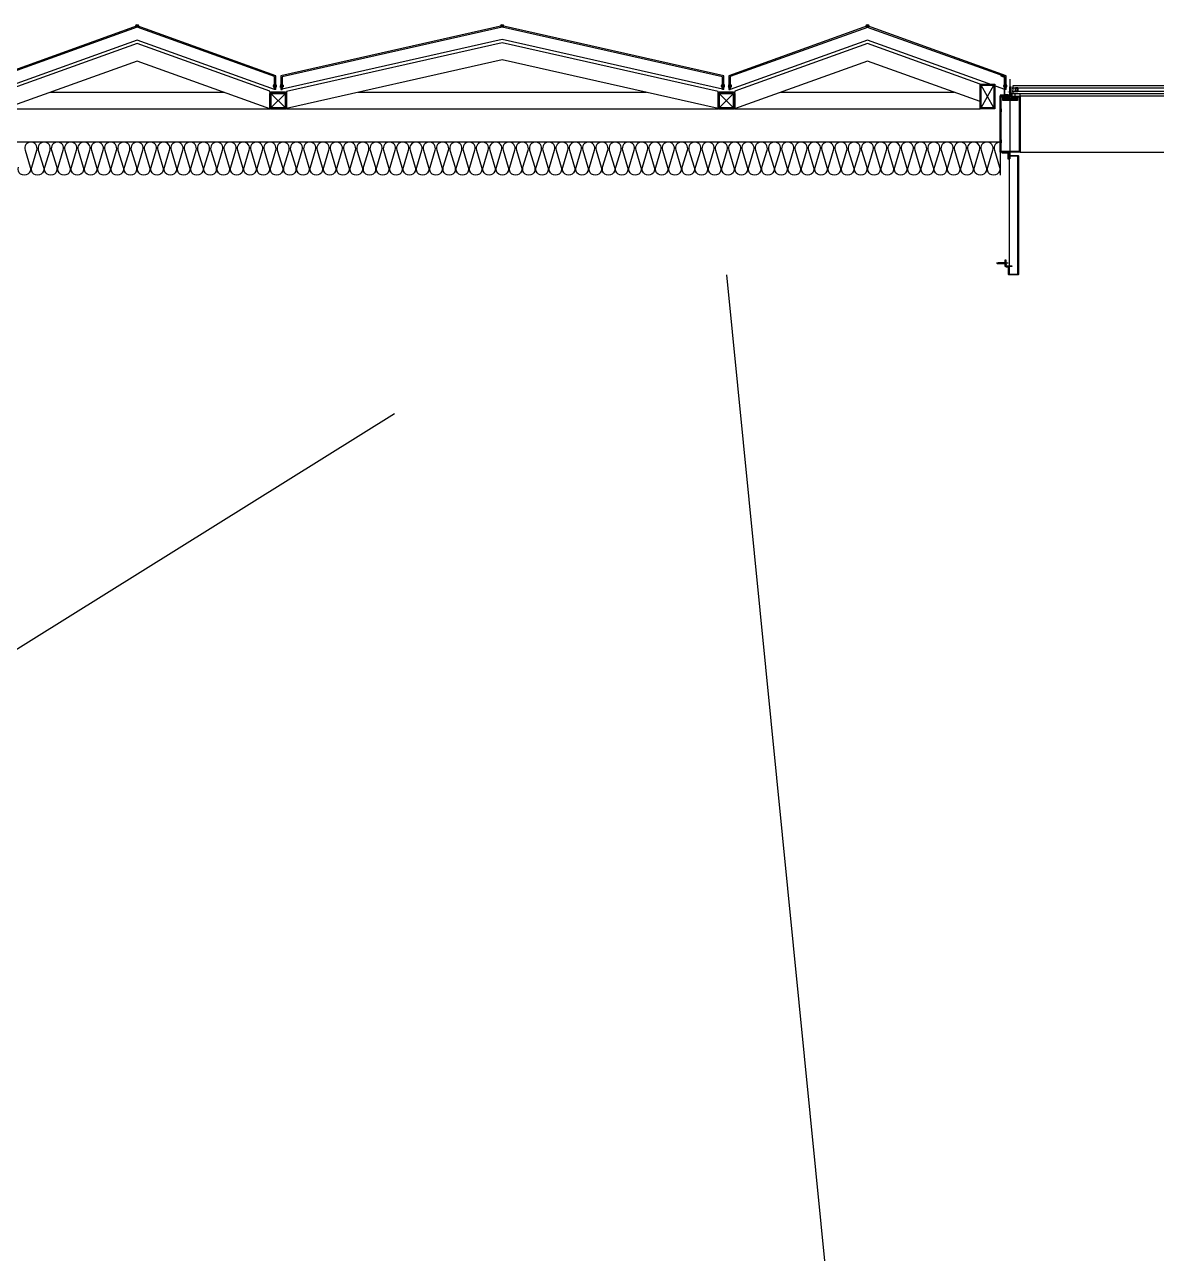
# Model space of a CAD drawing. Header units: millimetres. Extents: x 49154 to 181784, y 28275 to 149577.
# Drawn here: x 165640 to 169049, y 145757 to 149459 of the extents above; entities that cross this region are included whole.
import ezdxf

# ---------------------------------------------------------------- set-up
doc = ezdxf.new("R2010")
doc.units = ezdxf.units.MM
doc.header["$LTSCALE"] = 300
for name, pattern in [('CEN', [62, 60, -1, 0, -1]), ('CENTER', [2, 1.25, -0.25, 0.25, -0.25]), ('HID', [2.8, 1.8, -1])]:
    doc.linetypes.add(name, pattern=pattern)
for name, color, linetype in [('0-Sheet', 7, 'Continuous'), ('6FIN', 6, 'Continuous'), ('8', 8, 'Continuous'), ('A-ELE', 7, 'Continuous'), ('A-OPEN', 1, 'Continuous'), ('A-WIN', 4, 'Continuous'), ('A-하지철물', 55, 'Continuous'), ('alucobond', 4, 'Continuous'), ('B-AR', 4, 'Continuous'), ('CEN', 1, 'CEN'), ('GLASS', 4, 'Continuous'), ('INSUL', 8, 'Continuous'), ('ISL', 251, 'Continuous'), ('mold', 4, 'Continuous'), ('SEALANT', 90, 'Continuous'), ('SHEET', 6, 'Continuous')]:
    doc.layers.add(name, color=color, linetype=linetype)

# ---------------------------------------------------------------- blocks, each defined once
blk = doc.blocks.new('EX-850-1')
at = {"layer": '6FIN', "elevation": 0}
for points in [[(3.2, 204.1), (46.8, 204.1, 0.414214), (50, 207.3), (50, 250.9, 0.414214), (46.8, 254.1), (3.2, 254.1, 0.414214), (0, 250.9), (0, 207.3, 0.414214)], [(896.8, 204.1), (853.2, 204.1, -0.414214), (850, 207.3), (850, 250.9, -0.414214), (853.2, 254.1), (896.8, 254.1, -0.414214), (900, 250.9), (900, 207.3, -0.414214)]]:
    blk.add_lwpolyline(points, format="xyb", close=True, dxfattribs=at)
at = {"layer": 'A-하지철물'}
for p, q in [((850, 254.1), (50, 254.1)), ((710.9, 204.1), (189.1, 204.1))]:
    blk.add_line(p, q, dxfattribs=at)
at = {"layer": 'A-하지철물', "elevation": 0}
for points in [[(49.9, 254.1), (450, 110.3), (850.1, 254.1)], [(50, 204.1), (50, 200.9), (450, 57.2), (850, 200.9), (850, 204.1)]]:
    blk.add_lwpolyline(points, dxfattribs=at)
at = {"layer": 'A-하지철물'}
blk.add_circle((450, 4.1), 4.07, dxfattribs=at)
at = {"layer": 'alucobond', "color": 251, "linetype": 'HID', "ltscale": 10}
for p, q in [((31.5, 182.4), (31.5, 187.8)), ((31.5, 186.6), (39.5, 186.6)), ((32, 189.3), (32.5, 189.3)), ((32.5, 180.9), (32.5, 189.3)), ((38, 182.7), (38, 187.4)), ((39.5, 182.7), (39.5, 187.4)), ((860.5, 182.7), (860.5, 187.4)), ((868.5, 186.6), (860.5, 186.6)), ((862, 182.7), (862, 187.4)), ((867.5, 180.9), (867.5, 189.3)), ((868, 189.3), (867.5, 189.3)), ((868.5, 182.4), (868.5, 187.8)), ((30.2, 185.1), (41.5, 185.1)), ((31.5, 183.6), (39.5, 183.6)), ((32, 180.9), (32.5, 180.9)), ((869.8, 185.1), (858.5, 185.1)), ((868.5, 183.6), (860.5, 183.6)), ((868, 180.9), (867.5, 180.9))]:
    blk.add_line(p, q, dxfattribs=at)
at = {"layer": 'alucobond'}
for p, q in [((32.5, 195.1), (36.5, 195.1)), ((867.5, 195.1), (863.5, 195.1))]:
    blk.add_line(p, q, dxfattribs=at)
at = {"layer": 'alucobond', "color": 251, "linetype": 'HID', "ltscale": 10}
for points in [[(32, 189.3), (31.5, 187.8)], [(868, 189.3), (868.5, 187.8)], [(32, 180.9), (31.5, 182.4)], [(868, 180.9), (868.5, 182.4)]]:
    blk.add_lwpolyline(points, dxfattribs=at)
at = {"layer": 'alucobond', "elevation": 0}
for points in [[(32.5, 195.1), (32.5, 154.1), (450, 4.1), (867.5, 154.1), (867.5, 195.1)], [(36.5, 195.1), (36.5, 156.9), (450, 8.3), (863.5, 156.9), (863.5, 195.1)]]:
    blk.add_lwpolyline(points, dxfattribs=at)
at = {"layer": 'alucobond', "color": 251, "linetype": 'HID', "ltscale": 10, "elevation": 0}
blk.add_lwpolyline([(36.5, 195.1), (450, 46.6), (863.5, 195.1)], dxfattribs=at)
at = {"layer": 'alucobond', "color": 251, "linetype": 'HID', "ltscale": 10}
for points in [[(39.5, 186.6, -0.666667), (39.5, 183.6, -1.5)], [(860.5, 186.6, 0.666667), (860.5, 183.6, 1.5)]]:
    blk.add_lwpolyline(points, format="xyb", dxfattribs=at)
for centre, start, end in [((38.7, 187.4), 0, 180), ((861.3, 187.4), 0, 180), ((38.7, 182.7), 180, 0), ((861.3, 182.7), 180, 0)]:
    blk.add_arc(centre, 0.75, start, end, dxfattribs=at)
at = {"layer": 'mold', "color": 4}
for points in [[(25, 204.1), (25, 202.6)], [(875, 204.1), (875, 202.6)]]:
    blk.add_lwpolyline(points, dxfattribs=at)
at = {"layer": 'SHEET', "color": 8}
for p, q in [((46.8, 250.9), (3.2, 207.3)), ((3.2, 250.9), (46.8, 207.3)), ((853.2, 250.9), (896.8, 207.3)), ((896.8, 250.9), (853.2, 207.3))]:
    blk.add_line(p, q, dxfattribs=at)
at = {"layer": 'SHEET', "color": 8, "elevation": 0}
for points in [[(3.2, 207.3), (46.8, 207.3), (46.8, 250.9), (3.2, 250.9)], [(896.8, 207.3), (853.2, 207.3), (853.2, 250.9), (896.8, 250.9)]]:
    blk.add_lwpolyline(points, close=True, dxfattribs=at)
blk = doc.blocks.new('EX-1350')
at = {"layer": '6FIN', "elevation": 0}
for points in [[(3.2, 204.1), (46.8, 204.1, 0.414214), (50, 207.3), (50, 250.9, 0.414214), (46.8, 254.1), (3.2, 254.1, 0.414214), (0, 250.9), (0, 207.3, 0.414214)], [(1396.8, 204.1), (1353.2, 204.1, -0.414214), (1350, 207.3), (1350, 250.9, -0.414214), (1353.2, 254.1), (1396.8, 254.1, -0.414214), (1400, 250.9), (1400, 207.3, -0.414214)]]:
    blk.add_lwpolyline(points, format="xyb", close=True, dxfattribs=at)
at = {"layer": 'A-하지철물'}
for p, q in [((1350, 254.1), (50, 254.1)), ((1133.9, 204.1), (266.1, 204.1))]:
    blk.add_line(p, q, dxfattribs=at)
at = {"layer": 'A-하지철물', "elevation": 0}
for points in [[(49.7, 252.7), (700, 106.6), (1350.3, 252.7)], [(50, 254.1), (50, 201.4), (700, 55.3), (1350, 201.4), (1350, 254.1)]]:
    blk.add_lwpolyline(points, dxfattribs=at)
at = {"layer": 'A-하지철물'}
blk.add_circle((700, 4.1), 4.07, dxfattribs=at)
at = {"layer": 'alucobond', "color": 251, "linetype": 'HID', "ltscale": 10}
for p, q in [((31.5, 182.4), (31.5, 187.8)), ((31.5, 186.6), (39.5, 186.6)), ((32, 189.3), (32.5, 189.3)), ((32.5, 180.9), (32.5, 189.3)), ((38, 182.7), (38, 187.4)), ((39.5, 182.7), (39.5, 187.4)), ((1360.5, 182.7), (1360.5, 187.4)), ((1368.5, 186.6), (1360.5, 186.6)), ((1362, 182.7), (1362, 187.4)), ((1367.5, 180.9), (1367.5, 189.3)), ((1368, 189.3), (1367.5, 189.3)), ((1368.5, 182.4), (1368.5, 187.8)), ((30.2, 185.1), (41.5, 185.1)), ((31.5, 183.6), (39.5, 183.6)), ((32, 180.9), (32.5, 180.9)), ((1369.8, 185.1), (1358.5, 185.1)), ((1368.5, 183.6), (1360.5, 183.6)), ((1368, 180.9), (1367.5, 180.9))]:
    blk.add_line(p, q, dxfattribs=at)
at = {"layer": 'alucobond'}
for p, q in [((32.5, 195.1), (36.5, 195.1)), ((1367.5, 195.1), (1363.5, 195.1))]:
    blk.add_line(p, q, dxfattribs=at)
at = {"layer": 'alucobond', "color": 251, "linetype": 'HID', "ltscale": 10, "elevation": 0}
for points in [[(32, 189.3), (31.5, 187.8)], [(36.5, 194.2), (700, 45.1), (1363.5, 194.2)], [(1368, 189.3), (1368.5, 187.8)], [(32, 180.9), (31.5, 182.4)], [(1368, 180.9), (1368.5, 182.4)]]:
    blk.add_lwpolyline(points, dxfattribs=at)
at = {"layer": 'alucobond', "elevation": 0}
for points in [[(32.5, 195.1), (32.5, 154.1), (700, 4.1), (1367.5, 154.1), (1367.5, 195.1)], [(36.5, 195.1), (36.5, 157.3), (700, 8.2), (1363.5, 157.3), (1363.5, 195.1)]]:
    blk.add_lwpolyline(points, dxfattribs=at)
at = {"layer": 'alucobond', "color": 251, "linetype": 'HID', "ltscale": 10, "elevation": 0}
for points in [[(39.5, 186.6, -0.666667), (39.5, 183.6, -1.5)], [(1360.5, 186.6, 0.666667), (1360.5, 183.6, 1.5)]]:
    blk.add_lwpolyline(points, format="xyb", dxfattribs=at)
at = {"layer": 'alucobond', "color": 251, "linetype": 'HID', "ltscale": 10}
for centre, start, end in [((38.7, 187.4), 0, 180), ((1361.3, 187.4), 0, 180), ((38.7, 182.7), 180, 0), ((1361.3, 182.7), 180, 0)]:
    blk.add_arc(centre, 0.75, start, end, dxfattribs=at)
at = {"layer": 'mold', "color": 4, "elevation": 0}
for points in [[(25, 204.1), (25, 202.6)], [(1375, 204.1), (1375, 202.6)]]:
    blk.add_lwpolyline(points, dxfattribs=at)
at = {"layer": 'SHEET', "color": 8}
for p, q in [((46.8, 250.9), (3.2, 207.3)), ((3.2, 250.9), (46.8, 207.3)), ((1353.2, 250.9), (1396.8, 207.3)), ((1396.8, 250.9), (1353.2, 207.3))]:
    blk.add_line(p, q, dxfattribs=at)
at = {"layer": 'SHEET', "color": 8, "elevation": 0}
for points in [[(3.2, 207.3), (46.8, 207.3), (46.8, 250.9), (3.2, 250.9)], [(1396.8, 207.3), (1353.2, 207.3), (1353.2, 250.9), (1396.8, 250.9)]]:
    blk.add_lwpolyline(points, close=True, dxfattribs=at)
blk = doc.blocks.new('*U144')
at = {"layer": 'B-AR', "color": 8}
for p, q in [((-30, -71, 0), (-5, -68)), ((1320, -71, 0), (1295, -68))]:
    blk.add_line(p, q, dxfattribs=at)
at = {"layer": 'B-AR'}
for points in [[(-19, -65.3, -0.414214), (-20, -64.3), (-20, -58, -0.414214), (-19.5, -57.5), (19.5, -57.5, -0.414214), (20, -58), (20, -64.3, -0.414214), (19, -65.3), (4.7, -65.3, 0.414214), (4.5, -65.5), (4.5, -67.5, 0.414214), (5, -68), (30, -68), (30, 100), (-30, 100), (-30, -68), (-5, -68, 0.414214), (-4.5, -67.5), (-4.5, -65.5, 0.414214), (-4.7, -65.3)], [(28, -30.6), (28, -65.2, -0.414214), (27.5, -65.7), (22.7, -65.7, -0.414214), (22.2, -65.2), (22.2, -55.8, 0.414214), (21.7, -55.3), (-21.7, -55.3, 0.414214), (-22.2, -55.8), (-22.2, -65.2, -0.414214), (-22.7, -65.7), (-27.5, -65.7, -0.414214), (-28, -65.2), (-28, -30.6), (-27.5, -30.1), (-27.5, -20.9), (-28, -20.4), (-28, 62.4), (-27.5, 62.9), (-27.5, 72.1), (-28, 72.6), (-28, 97, -0.414214), (-27.5, 97.5), (27.5, 97.5, -0.414214), (28, 97), (28, 72.6), (27.5, 72.1), (27.5, 62.9), (28, 62.4), (28, -20.4), (27.5, -20.9), (27.5, -30.1)], [(1309, -65.3, 0.414214), (1310, -64.3), (1310, -58, 0.414214), (1309.5, -57.5), (1270.5, -57.5, 0.414214), (1270, -58), (1270, -64.3, 0.414214), (1271, -65.3), (1285.3, -65.3, -0.414214), (1285.5, -65.5), (1285.5, -67.5, -0.414214), (1285, -68), (1260, -68), (1260, 100), (1320, 100), (1320, -68), (1295, -68, -0.414214), (1294.5, -67.5), (1294.5, -65.5, -0.414214), (1294.7, -65.3)], [(1262, -30.6), (1262, -65.2, 0.414214), (1262.5, -65.7), (1267.3, -65.7, 0.414214), (1267.8, -65.2), (1267.8, -55.8, -0.414214), (1268.3, -55.3), (1311.7, -55.3, -0.414214), (1312.2, -55.8), (1312.2, -65.2, 0.414214), (1312.7, -65.7), (1317.5, -65.7, 0.414214), (1318, -65.2), (1318, -30.6), (1317.5, -30.1), (1317.5, -20.9), (1318, -20.4), (1318, 62.4), (1317.5, 62.9), (1317.5, 72.1), (1318, 72.6), (1318, 97, 0.414214), (1317.5, 97.5), (1262.5, 97.5, 0.414214), (1262, 97), (1262, 72.6), (1262.5, 72.1), (1262.5, 62.9), (1262, 62.4), (1262, -20.4), (1262.5, -20.9), (1262.5, -30.1)], [(2.7, -63.6, -0.414214), (3.7, -62.6), (4.6, -62.6, 0.298217), (5.1, -62.9, 0.298217), (5.5, -62.6), (16.3, -62.6, 0.298217), (16.8, -62.9, 0.414214), (17.3, -62.4), (17.3, -60.4, 0.414214), (16.8, -59.9, 0.236068), (16.4, -60.1), (0.4, -60.1, 0.236068), (0, -59.9, 0.236068), (-0.4, -60.1), (-16.4, -60.1, 0.236068), (-16.8, -59.9, 0.414214), (-17.3, -60.4), (-17.3, -62.4, 0.414214), (-16.8, -62.9, 0.298217), (-16.3, -62.6), (-5.5, -62.6, 0.298217), (-5.1, -62.9, 0.298217), (-4.6, -62.6), (-3.7, -62.6, -0.414214), (-2.7, -63.6), (-2.7, -67.9, 0.198912), (-2.7, -68.1), (-1.8, -69, -0.198911), (-1.5, -69.7), (-1.5, -95.8, 0.414214), (0, -97.3, 0.414214), (1.5, -95.8), (1.5, -69.7, -0.198912), (1.8, -69), (2.5, -68.3, 0.198912), (2.7, -67.6)], [(1287.3, -63.6, 0.414214), (1286.3, -62.6), (1285.4, -62.6, -0.298217), (1284.9, -62.9, -0.298217), (1284.5, -62.6), (1273.7, -62.6, -0.298217), (1273.2, -62.9, -0.414214), (1272.7, -62.4), (1272.7, -60.4, -0.414214), (1273.2, -59.9, -0.236068), (1273.6, -60.1), (1289.6, -60.1, -0.236068), (1290, -59.9, -0.236068), (1290.4, -60.1), (1306.4, -60.1, -0.236068), (1306.8, -59.9, -0.414214), (1307.3, -60.4), (1307.3, -62.4, -0.414214), (1306.8, -62.9, -0.298217), (1306.3, -62.6), (1295.5, -62.6, -0.298217), (1295.1, -62.9, -0.298217), (1294.6, -62.6), (1293.7, -62.6, 0.414214), (1292.7, -63.6), (1292.7, -67.9, -0.198912), (1292.7, -68.1), (1291.8, -69, 0.198911), (1291.5, -69.7), (1291.5, -95.8, -0.414214), (1290, -97.3, -0.414214), (1288.5, -95.8), (1288.5, -69.7, 0.198912), (1288.2, -69), (1287.5, -68.3, -0.198912), (1287.3, -67.6)]]:
    blk.add_lwpolyline(points, format="xyb", close=True, dxfattribs=at)
at = {"layer": 'B-AR', "color": 8, "elevation": 0}
for points in [[(-5, -71), (-30, -71), (-30, -68), (-5, -68)], [(1295, -71), (1320, -71), (1320, -68), (1295, -68)]]:
    blk.add_lwpolyline(points, close=True, dxfattribs=at)
at = {"layer": 'B-AR'}
for points in [[(17.8, -59.7), (0, -59.7), (17.8, -59.7), (17.8, -63.1), (3.5, -63.1), (3, -63.6), (3, -66.1), (3.8, -66.1), (4.3, -65.6), (4.3, -65.1), (6.4, -65.1), (6.7, -64.8), (17, -64.8), (17, -65.1), (19, -65.1), (19.5, -64.6), (19.5, -58.2), (19, -57.7), (17, -57.7), (17, -58), (6.5, -58), (6.5, -57.7), (2, -57.7), (2, -58), (-2, -58), (-2, -57.7), (-6.5, -57.7), (-6.5, -58), (-17, -58), (-17, -57.7), (-19, -57.7), (-19.5, -58.2), (-19.5, -64.6), (-19, -65.1), (-17, -65.1), (-17, -64.8), (-6.7, -64.8), (-6.4, -65.1), (-4.3, -65.1), (-4.3, -65.6), (-3.8, -66.1), (-2.9, -66.1), (-2.9, -63.6), (-3.4, -63.1), (-17.8, -63.1), (-17.8, -59.7), (0, -59.7)], [(1272.1, -59.7), (1290, -59.7), (1272.1, -59.7), (1272.1, -63.1), (1286.5, -63.1), (1287, -63.6), (1287, -66.1), (1286.2, -66.1), (1285.7, -65.6), (1285.7, -65.1), (1283.6, -65.1), (1283.3, -64.8), (1273, -64.8), (1273, -65.1), (1271, -65.1), (1270.5, -64.6), (1270.5, -58.2), (1271, -57.7), (1273, -57.7), (1273, -58), (1283.5, -58), (1283.5, -57.7), (1288, -57.7), (1288, -58), (1292, -58), (1292, -57.7), (1296.5, -57.7), (1296.5, -58), (1307, -58), (1307, -57.7), (1309, -57.7), (1309.5, -58.2), (1309.5, -64.6), (1309, -65.1), (1307, -65.1), (1307, -64.8), (1296.7, -64.8), (1296.4, -65.1), (1294.3, -65.1), (1294.3, -65.6), (1293.8, -66.1), (1292.9, -66.1), (1292.9, -63.6), (1293.4, -63.1), (1307.8, -63.1), (1307.8, -59.7), (1290, -59.7)]]:
    blk.add_lwpolyline(points, dxfattribs=at)
at = {"layer": 'CEN', "ltscale": 0.005}
for p, q in [((0, 120), (0, -120)), ((1290, 120), (1290, -120))]:
    blk.add_line(p, q, dxfattribs=at)
at = {"layer": 'GLASS', "color": 8}
for p, q in [((1260, 100), (30, 100)), ((30, -68), (1260, -68)), ((15.5, -82.8, 0), (22.5, -82.8, 0)), ((15.5, -93.3, 0), (22.5, -93.3, 0)), ((1274.5, -82.8, 0), (1267.5, -82.8, 0)), ((1274.5, -93.3, 0), (1267.5, -93.3, 0))]:
    blk.add_line(p, q, dxfattribs=at)
at = {"layer": 'GLASS', "color": 8, "elevation": 0}
for points in [[(214.8, -82), (1281.5, -82, 0.414214), (1282.5, -81), (1282.5, -77, 0.414214), (1281.5, -76), (214.8, -76), (8.5, -76, 0.414214), (7.5, -77), (7.5, -81, 0.414214), (8.5, -82)], [(214.8, -100), (1281.5, -100, 0.414214), (1282.5, -99), (1282.5, -95, 0.414214), (1281.5, -94), (214.8, -94), (8.5, -94, 0.414214), (7.5, -95), (7.5, -99, 0.414214), (8.5, -100)], [(8.5, -82, -0.198912), (7.8, -81.7, -0.112366), (7.8, -94.3, -0.198912), (8.5, -94), (15.5, -94), (15.5, -93), (16.2, -93, -0.414214), (15.5, -92.3), (15.5, -83.8, -0.414035), (16.2, -83.1), (15.5, -83.1), (15.5, -82)], [(1281.5, -82, 0.198912), (1282.2, -81.7, 0.112366), (1282.2, -94.3, 0.198912), (1281.5, -94), (1274.5, -94), (1274.5, -93), (1273.8, -93, 0.414214), (1274.5, -92.3), (1274.5, -83.8, 0.414035), (1273.8, -83.1), (1274.5, -83.1), (1274.5, -82)]]:
    blk.add_lwpolyline(points, format="xyb", close=True, dxfattribs=at)
for points in [[(15.5, -83.1), (22.5, -83.1), (22.5, -82), (15.5, -82)], [(15.5, -93), (22.5, -93), (22.5, -94), (15.5, -94)], [(1274.5, -83.1), (1267.5, -83.1), (1267.5, -82), (1274.5, -82)], [(1274.5, -93), (1267.5, -93), (1267.5, -94), (1274.5, -94)]]:
    blk.add_lwpolyline(points, close=True, dxfattribs=at)
for points in [[(16.2, -83.1, 0.414214), (15.5, -83.8), (15.5, -92.3, 0.414214), (16.2, -93), (22, -93, 0.414214), (22.5, -92.5), (22.5, -88.5), (22, -88), (22.5, -87.5), (22.5, -83.6, 0.414214), (22, -83.1), (16.2, -83.1)], [(16.2, -83.6), (21.8, -83.6, -0.414214), (22, -83.8), (22, -92.3, -0.414214), (21.8, -92.5), (16.2, -92.5, -0.414214), (16, -92.3), (16, -83.8, -0.414214), (16.2, -83.6)], [(1273.8, -83.1, -0.414214), (1274.5, -83.8), (1274.5, -92.3, -0.414214), (1273.8, -93), (1268, -93, -0.414214), (1267.5, -92.5), (1267.5, -88.5), (1268, -88), (1267.5, -87.5), (1267.5, -83.6, -0.414214), (1268, -83.1), (1273.8, -83.1)], [(1273.8, -83.6), (1268.2, -83.6, 0.414214), (1268, -83.8), (1268, -92.3, 0.414214), (1268.2, -92.5), (1273.8, -92.5, 0.414214), (1274, -92.3), (1274, -83.8, 0.414214), (1273.8, -83.6)]]:
    blk.add_lwpolyline(points, format="xyb", dxfattribs=at)
at = {"layer": 'SEALANT', "color": 4}
for points in [[(14.5, -68), (14.5, -76), (4.5, -76), (4.5, -68)], [(1275.5, -68), (1275.5, -76), (1285.5, -76), (1285.5, -68)]]:
    blk.add_lwpolyline(points, close=True, dxfattribs=at)
for points in [[(30, -68, 0.032752), (31, -76)], [(1260, -68, -0.032752), (1259, -76)]]:
    blk.add_lwpolyline(points, format="xyb", dxfattribs=at)
at = {"layer": 'SEALANT', "color": 8}
for centre, start, end in [((-5.1, -79.4), 76.7784, 89.2245), ((5.1, -79.4), 90.7755, 103.2216), ((1284.9, -79.4), 76.7784, 89.2245), ((1295.1, -79.4), 90.7755, 103.2216)]:
    blk.add_arc(centre, 11.4, start, end, dxfattribs=at)
blk = doc.blocks.new('A$Ca5773e7c')
at = {"layer": '6FIN', "elevation": 0}
blk.add_lwpolyline([(0, 75), (45, 75), (45, 0), (0, 0)], close=True, dxfattribs=at)
at = {"layer": 'SHEET', "color": 8}
for p, q in [((41.8, 3.2), (3.2, 71.8)), ((3.2, 3.2), (41.8, 71.8))]:
    blk.add_line(p, q, dxfattribs=at)
at = {"layer": 'SHEET', "color": 8, "elevation": 0}
blk.add_lwpolyline([(3.2, 71.8), (41.8, 71.8), (41.8, 3.2), (3.2, 3.2)], close=True, dxfattribs=at)
blk = doc.blocks.new('EX-850-2')
at = {"layer": '6FIN', "elevation": 0}
blk.add_lwpolyline([(3.2, 50), (46.8, 50, -0.414214), (50, 46.8), (50, 3.2, -0.414214), (46.8, 0), (3.2, 0, -0.414214), (0, 3.2), (0, 46.8, -0.414214)], format="xyb", close=True, dxfattribs=at)
at = {"layer": 'A-하지철물'}
for p, q in [((189.1, 50), (710.9, 50)), ((50, 0), (789.1, 0))]:
    blk.add_line(p, q, dxfattribs=at)
at = {"layer": 'A-하지철물', "elevation": 0}
for points in [[(789.2, 75), (450, 196.9), (50, 53.2), (50, 50)], [(789.1, 21.9), (450, 143.7), (49.9, 0)]]:
    blk.add_lwpolyline(points, dxfattribs=at)
at = {"layer": 'A-하지철물'}
blk.add_circle((450, 250), 4.07, dxfattribs=at)
at = {"layer": 'alucobond', "color": 251, "linetype": 'HID', "ltscale": 10}
for p, q in [((30.2, 69), (41.5, 69)), ((31.5, 71.7), (31.5, 66.3)), ((31.5, 70.5), (39.5, 70.5)), ((31.5, 67.5), (39.5, 67.5)), ((32, 73.2), (32.5, 73.2)), ((32, 64.8), (32.5, 64.8)), ((32.5, 73.2), (32.5, 64.8)), ((38, 71.4), (38, 66.6)), ((39.5, 71.4), (39.5, 66.6)), ((869.8, 69), (858.5, 69)), ((860.5, 71.4), (860.5, 66.6)), ((868.5, 70.5), (860.5, 70.5)), ((868.5, 67.5), (860.5, 67.5)), ((862, 71.4), (862, 66.6)), ((867.5, 73.2), (867.5, 64.8)), ((868, 73.2), (867.5, 73.2)), ((868, 64.8), (867.5, 64.8)), ((868.5, 71.7), (868.5, 66.3))]:
    blk.add_line(p, q, dxfattribs=at)
at = {"layer": 'alucobond'}
for p, q in [((32.5, 58.9), (36.5, 58.9)), ((867.5, 58.9), (863.5, 58.9))]:
    blk.add_line(p, q, dxfattribs=at)
at = {"layer": 'alucobond', "elevation": 0}
for points in [[(867.5, 58.9), (867.5, 100), (450, 250), (32.5, 100), (32.5, 58.9)], [(863.5, 58.9), (863.5, 97.2), (450, 245.7), (36.5, 97.2), (36.5, 58.9)]]:
    blk.add_lwpolyline(points, dxfattribs=at)
at = {"layer": 'alucobond', "color": 251, "linetype": 'HID', "ltscale": 10, "elevation": 0}
for points in [[(863.5, 58.9), (450, 207.5), (36.5, 58.9)], [(32, 73.2), (31.5, 71.7)], [(32, 64.8), (31.5, 66.3)], [(868, 73.2), (868.5, 71.7)], [(868, 64.8), (868.5, 66.3)]]:
    blk.add_lwpolyline(points, dxfattribs=at)
for points in [[(39.5, 67.5, 0.666667), (39.5, 70.5, 1.5)], [(860.5, 67.5, -0.666667), (860.5, 70.5, -1.5)]]:
    blk.add_lwpolyline(points, format="xyb", dxfattribs=at)
at = {"layer": 'alucobond', "color": 251, "linetype": 'HID', "ltscale": 10}
for centre, start, end in [((38.7, 71.4), 0, 180), ((38.7, 66.6), 180, 0), ((861.3, 71.4), 0, 180), ((861.3, 66.6), 180, 0)]:
    blk.add_arc(centre, 0.75, start, end, dxfattribs=at)
at = {"layer": 'mold', "color": 4, "elevation": 0}
blk.add_lwpolyline([(875, 41), (875, 42.5), (863.5, 42.5), (863.5, 97.2), (852.1, 101.3), (851.6, 99.9), (862, 96.1), (862, 41)], close=True, dxfattribs=at)
for points in [[(25, 50), (25, 51.5)], [(875, 50), (875, 51.5)]]:
    blk.add_lwpolyline(points, dxfattribs=at)
at = {"layer": 'SHEET', "color": 8}
for p, q in [((46.8, 3.2), (3.2, 46.8)), ((3.2, 3.2), (46.8, 46.8))]:
    blk.add_line(p, q, dxfattribs=at)
at = {"layer": 'SHEET', "color": 8, "elevation": 0}
blk.add_lwpolyline([(3.2, 46.8), (46.8, 46.8), (46.8, 3.2), (3.2, 3.2)], close=True, dxfattribs=at)
at = {"layer": 'A-ELE'}
blk.add_blockref('A$Ca5773e7c', (789.1, 0), dxfattribs=at)
blk = doc.blocks.new('CONC-PIN')
at = {"layer": '8', "color": 1, "linetype": 'CENTER'}
blk.add_line((-6.8, 0), (28.8, 0), dxfattribs=at)
at = {"layer": '8', "color": 8}
for p, q in [((-0.8, -2.9), (-0.8, 2.9)), ((-0.3, 3.4), (0, 3.4)), ((0, -3.4), (0, 3.4)), ((0, 1.5), (23.7, 1.5)), ((26.1, 0), (23.7, 1.5)), ((26.1, 0), (23.7, -1.5)), ((-0.3, -3.4), (0, -3.4)), ((0, -1.5), (23.7, -1.5))]:
    blk.add_line(p, q, dxfattribs=at)
for centre, start, end in [((-0.3, 2.9), 90, 180), ((-0.3, -2.9), 180, 270)]:
    blk.add_arc(centre, 0.5, start, end, dxfattribs=at)
blk = doc.blocks.new('A$Ca3e3bad8')
at = {"layer": '0-Sheet'}
blk.add_lwpolyline([(-368, -2), (-12, -2), (-12, -28, 0.414214), (-10, -30), (-3, -30), (-3, -28), (-10, -28), (-10, -2, 0.414214), (-12, 0), (-368, 0, 0.414214), (-370, -2), (-370, -28, 0.414214), (-368, -30), (-347, -30), (-347, -37), (-345, -37), (-345, -30, 0.414214), (-347, -28), (-368, -28), (-368, -2)], format="xyb", dxfattribs=at)
blk.add_lwpolyline([(-345, -40), (-325, -40), (-325, -38), (-343, -38), (-343, -20), (-345, -20)], close=True, dxfattribs=at)
at = {"layer": '0-Sheet', "elevation": 0}
blk.add_lwpolyline([(0, -30), (0, -50), (-2, -50), (-2, -32), (-20, -32), (-20, -30)], close=True, dxfattribs=at)
at = {"layer": 'INSUL'}
blk.add_lwpolyline([(-12, -2), (-12, -28), (-368, -28), (-368, -2)], close=True, dxfattribs=at)
at = {"rotation": 270}
blk.add_blockref('CONC-PIN', (-335, -38), dxfattribs=at)

msp = doc.modelspace()

# ---------------------------------------------------------------- linework, layer by layer
at = {"layer": 'A-OPEN'}
for p, q in [((167753.6, 148705), (170753.6, 118605)), ((166753.6, 148286.9), (160453.6, 144355))]:
    msp.add_line(p, q, dxfattribs=at)
at = {"layer": 'ISL'}
msp.add_line((168578.6, 149105), (168578.6, 149005), dxfattribs=at)
at = {"layer": 'ISL', "elevation": 0}
msp.add_lwpolyline([(168578.6, 149105), (155583.6, 149105)], dxfattribs=at)
msp.add_lwpolyline([(168578.6, 149105, 0.509267), (168560.9, 149080.8), (168576.2, 149029.3, -1.372593), (168540.9, 149029.3), (168556.2, 149080.8, 0.509267), (168538.6, 149105, 0.509267), (168520.9, 149080.8), (168536.2, 149029.3, -1.372593), (168500.9, 149029.3), (168516.2, 149080.8, 0.509267), (168498.6, 149105, 0.509267), (168480.9, 149080.8), (168496.2, 149029.3, -1.372593), (168460.9, 149029.3), (168476.2, 149080.8, 0.509267), (168458.6, 149105, 0.509267), (168440.9, 149080.8), (168456.2, 149029.3, -1.372593), (168420.9, 149029.3), (168436.2, 149080.8, 0.509267), (168418.6, 149105, 0.509267), (168400.9, 149080.8), (168416.2, 149029.3, -1.372593), (168380.9, 149029.3), (168396.2, 149080.8, 0.509267), (168378.6, 149105, 0.509267), (168360.9, 149080.8), (168376.2, 149029.3, -1.372593), (168340.9, 149029.3), (168356.2, 149080.8, 0.509267), (168338.6, 149105, 0.509267), (168320.9, 149080.8), (168336.2, 149029.3, -1.372593), (168300.9, 149029.3), (168316.2, 149080.8, 0.509267), (168298.6, 149105, 0.509267), (168280.9, 149080.8), (168296.2, 149029.3, -1.372593), (168260.9, 149029.3), (168276.2, 149080.8, 0.509267), (168258.6, 149105, 0.509267), (168240.9, 149080.8), (168256.2, 149029.3, -1.372593), (168220.9, 149029.3), (168236.2, 149080.8, 0.509267), (168218.6, 149105, 0.509267), (168200.9, 149080.8), (168216.2, 149029.3, -1.372593), (168180.9, 149029.3), (168196.2, 149080.8, 0.509267), (168178.6, 149105, 0.509267), (168160.9, 149080.8), (168176.2, 149029.3, -1.372593), (168140.9, 149029.3), (168156.2, 149080.8, 0.509267), (168138.6, 149105, 0.509267), (168120.9, 149080.8), (168136.2, 149029.3, -1.372593), (168100.9, 149029.3), (168116.2, 149080.8, 0.509267), (168098.6, 149105, 0.509267), (168080.9, 149080.8), (168096.2, 149029.3, -1.372593), (168060.9, 149029.3), (168076.2, 149080.8, 0.509267), (168058.6, 149105, 0.509267), (168040.9, 149080.8), (168056.2, 149029.3, -1.372593), (168020.9, 149029.3), (168036.2, 149080.8, 0.509267), (168018.6, 149105, 0.509267), (168000.9, 149080.8), (168016.2, 149029.3, -1.372593), (167980.9, 149029.3), (167996.2, 149080.8, 0.509267), (167978.6, 149105, 0.509267), (167960.9, 149080.8), (167976.2, 149029.3, -1.372593), (167940.9, 149029.3), (167956.2, 149080.8, 0.509267), (167938.6, 149105, 0.509267), (167920.9, 149080.8), (167936.2, 149029.3, -1.372593), (167900.9, 149029.3), (167916.2, 149080.8, 0.509267), (167898.6, 149105, 0.509267), (167880.9, 149080.8), (167896.2, 149029.3, -1.372593), (167860.9, 149029.3), (167876.2, 149080.8, 0.509267), (167858.6, 149105, 0.509267), (167840.9, 149080.8), (167856.2, 149029.3, -1.372593), (167820.9, 149029.3), (167836.2, 149080.8, 0.509267), (167818.6, 149105, 0.509267), (167800.9, 149080.8), (167816.2, 149029.3, -1.372593), (167780.9, 149029.3), (167796.2, 149080.8, 0.509267), (167778.6, 149105, 0.509267), (167760.9, 149080.8), (167776.2, 149029.3, -1.372593), (167740.9, 149029.3), (167756.2, 149080.8, 0.509267), (167738.6, 149105, 0.509267), (167720.9, 149080.8), (167736.2, 149029.3, -1.372593), (167700.9, 149029.3), (167716.2, 149080.8, 0.509267), (167698.6, 149105, 0.509267), (167680.9, 149080.8), (167696.2, 149029.3, -1.372593), (167660.9, 149029.3), (167676.2, 149080.8, 0.509267), (167658.6, 149105, 0.509267), (167640.9, 149080.8), (167656.2, 149029.3, -1.372593), (167620.9, 149029.3), (167636.2, 149080.8, 0.509267), (167618.6, 149105, 0.509267), (167600.9, 149080.8), (167616.2, 149029.3, -1.372593), (167580.9, 149029.3), (167596.2, 149080.8, 0.509267), (167578.6, 149105, 0.509267), (167560.9, 149080.8), (167576.2, 149029.3, -1.372593), (167540.9, 149029.3), (167556.2, 149080.8, 0.509267), (167538.6, 149105, 0.509267), (167520.9, 149080.8), (167536.2, 149029.3, -1.372593), (167500.9, 149029.3), (167516.2, 149080.8, 0.509267), (167498.6, 149105, 0.509267), (167480.9, 149080.8), (167496.2, 149029.3, -1.372593), (167460.9, 149029.3), (167476.2, 149080.8, 0.509267), (167458.6, 149105, 0.509267), (167440.9, 149080.8), (167456.2, 149029.3, -1.372593), (167420.9, 149029.3), (167436.2, 149080.8, 0.509267), (167418.6, 149105, 0.509267), (167400.9, 149080.8), (167416.2, 149029.3, -1.372593), (167380.9, 149029.3), (167396.2, 149080.8, 0.509267), (167378.6, 149105, 0.509267), (167360.9, 149080.8), (167376.2, 149029.3, -1.372593), (167340.9, 149029.3), (167356.2, 149080.8, 0.509267), (167338.6, 149105, 0.509267), (167320.9, 149080.8), (167336.2, 149029.3, -1.372593), (167300.9, 149029.3), (167316.2, 149080.8, 0.509267), (167298.6, 149105, 0.509267), (167280.9, 149080.8), (167296.2, 149029.3, -1.372593), (167260.9, 149029.3), (167276.2, 149080.8, 0.509267), (167258.6, 149105, 0.509267), (167240.9, 149080.8), (167256.2, 149029.3, -1.372593), (167220.9, 149029.3), (167236.2, 149080.8, 0.509267), (167218.6, 149105, 0.509267), (167200.9, 149080.8), (167216.2, 149029.3, -1.372593), (167180.9, 149029.3), (167196.2, 149080.8, 0.509267), (167178.6, 149105, 0.509267), (167160.9, 149080.8), (167176.2, 149029.3, -1.372593), (167140.9, 149029.3), (167156.2, 149080.8, 0.509267), (167138.6, 149105, 0.509267), (167120.9, 149080.8), (167136.2, 149029.3, -1.372593), (167100.9, 149029.3), (167116.2, 149080.8, 0.509267), (167098.6, 149105, 0.509267), (167080.9, 149080.8), (167096.2, 149029.3, -1.372593), (167060.9, 149029.3), (167076.2, 149080.8, 0.509267), (167058.6, 149105, 0.509267), (167040.9, 149080.8), (167056.2, 149029.3, -1.372593), (167020.9, 149029.3), (167036.2, 149080.8, 0.509267), (167018.6, 149105, 0.509267), (167000.9, 149080.8), (167016.2, 149029.3, -1.372593), (166980.9, 149029.3), (166996.2, 149080.8, 0.509267), (166978.6, 149105, 0.509267), (166960.9, 149080.8), (166976.2, 149029.3, -1.372593), (166940.9, 149029.3), (166956.2, 149080.8, 0.509267), (166938.6, 149105, 0.509267), (166920.9, 149080.8), (166936.2, 149029.3, -1.372593), (166900.9, 149029.3), (166916.2, 149080.8, 0.509267), (166898.6, 149105, 0.509267), (166880.9, 149080.8), (166896.2, 149029.3, -1.372593), (166860.9, 149029.3), (166876.2, 149080.8, 0.509267), (166858.6, 149105, 0.509267), (166840.9, 149080.8), (166856.2, 149029.3, -1.372593), (166820.9, 149029.3), (166836.2, 149080.8, 0.509267), (166818.6, 149105, 0.509267), (166800.9, 149080.8), (166816.2, 149029.3, -1.372593), (166780.9, 149029.3), (166796.2, 149080.8, 0.509267), (166778.6, 149105, 0.509267), (166760.9, 149080.8), (166776.2, 149029.3, -1.372593), (166740.9, 149029.3), (166756.2, 149080.8, 0.509267), (166738.6, 149105, 0.509267), (166720.9, 149080.8), (166736.2, 149029.3, -1.372593), (166700.9, 149029.3), (166716.2, 149080.8, 0.509267), (166698.6, 149105, 0.509267), (166680.9, 149080.8), (166696.2, 149029.3, -1.372593), (166660.9, 149029.3), (166676.2, 149080.8, 0.509267), (166658.6, 149105, 0.509267), (166640.9, 149080.8), (166656.2, 149029.3, -1.372593), (166620.9, 149029.3), (166636.2, 149080.8, 0.509267), (166618.6, 149105, 0.509267), (166600.9, 149080.8), (166616.2, 149029.3, -1.372593), (166580.9, 149029.3), (166596.2, 149080.8, 0.509267), (166578.6, 149105, 0.509267), (166560.9, 149080.8), (166576.2, 149029.3, -1.372593), (166540.9, 149029.3), (166556.2, 149080.8, 0.509267), (166538.6, 149105, 0.509267), (166520.9, 149080.8), (166536.2, 149029.3, -1.372593), (166500.9, 149029.3), (166516.2, 149080.8, 0.509267), (166498.6, 149105, 0.509267), (166480.9, 149080.8), (166496.2, 149029.3, -1.372593), (166460.9, 149029.3), (166476.2, 149080.8, 0.509267), (166458.6, 149105, 0.509267), (166440.9, 149080.8), (166456.2, 149029.3, -1.372593), (166420.9, 149029.3), (166436.2, 149080.8, 0.509267), (166418.6, 149105, 0.509267), (166400.9, 149080.8), (166416.2, 149029.3, -1.372593), (166380.9, 149029.3), (166396.2, 149080.8, 0.509267), (166378.6, 149105, 0.509267), (166360.9, 149080.8), (166376.2, 149029.3, -1.372593), (166340.9, 149029.3), (166356.2, 149080.8, 0.509267), (166338.6, 149105, 0.509267), (166320.9, 149080.8), (166336.2, 149029.3, -1.372593), (166300.9, 149029.3), (166316.2, 149080.8, 0.509267), (166298.6, 149105, 0.509267), (166280.9, 149080.8), (166296.2, 149029.3, -1.372593), (166260.9, 149029.3), (166276.2, 149080.8, 0.509267), (166258.6, 149105, 0.509267), (166240.9, 149080.8), (166256.2, 149029.3, -1.372593), (166220.9, 149029.3), (166236.2, 149080.8, 0.509267), (166218.6, 149105, 0.509267), (166200.9, 149080.8), (166216.2, 149029.3, -1.372593), (166180.9, 149029.3), (166196.2, 149080.8, 0.509267), (166178.6, 149105, 0.509267), (166160.9, 149080.8), (166176.2, 149029.3, -1.372593), (166140.9, 149029.3), (166156.2, 149080.8, 0.509267), (166138.6, 149105, 0.509267), (166120.9, 149080.8), (166136.2, 149029.3, -1.372593), (166100.9, 149029.3), (166116.2, 149080.8, 0.509267), (166098.6, 149105, 0.509267), (166080.9, 149080.8), (166096.2, 149029.3, -1.372593), (166060.9, 149029.3), (166076.2, 149080.8, 0.509267), (166058.6, 149105, 0.509267), (166040.9, 149080.8), (166056.2, 149029.3, -1.372593), (166020.9, 149029.3), (166036.2, 149080.8, 0.509267), (166018.6, 149105, 0.509267), (166000.9, 149080.8), (166016.2, 149029.3, -1.372593), (165980.9, 149029.3), (165996.2, 149080.8, 0.509267), (165978.6, 149105, 0.509267), (165960.9, 149080.8), (165976.2, 149029.3, -1.372593), (165940.9, 149029.3), (165956.2, 149080.8, 0.509267), (165938.6, 149105, 0.509267), (165920.9, 149080.8), (165936.2, 149029.3, -1.372593), (165900.9, 149029.3), (165916.2, 149080.8, 0.509267), (165898.6, 149105, 0.509267), (165880.9, 149080.8), (165896.2, 149029.3, -1.372593), (165860.9, 149029.3), (165876.2, 149080.8, 0.509267), (165858.6, 149105, 0.509267), (165840.9, 149080.8), (165856.2, 149029.3, -1.372593), (165820.9, 149029.3), (165836.2, 149080.8, 0.509267), (165818.6, 149105, 0.509267), (165800.9, 149080.8), (165816.2, 149029.3, -1.372593), (165780.9, 149029.3), (165796.2, 149080.8, 0.509267), (165778.6, 149105, 0.509267), (165760.9, 149080.8), (165776.2, 149029.3, -1.372593), (165740.9, 149029.3), (165756.2, 149080.8, 0.509267), (165738.6, 149105, 0.509267), (165720.9, 149080.8), (165736.2, 149029.3, -1.372593), (165700.9, 149029.3), (165716.2, 149080.8, 0.509267), (165698.6, 149105, 0.509267), (165680.9, 149080.8), (165696.2, 149029.3, -1.372593), (165660.9, 149029.3), (165676.2, 149080.8, 0.509267), (165658.6, 149105, 0.509267), (165640.9, 149080.8), (165656.2, 149029.3, -1.372593), (165620.9, 149029.3)], format="xyb", dxfattribs=at)

# ---------------------------------------------------------------- block references
at = {"layer": 'A-ELE'}
msp.add_blockref('EX-850-2', (167728.6, 149205), dxfattribs=at)
at = {"layer": 'A-WIN', "rotation": 180}
msp.add_blockref('*U144', (169898.6, 149175), dxfattribs=at)
at = {"layer": 'A-하지철물', "rotation": 180}
for name, p in [('EX-850-1', (166428.6, 149459.1)), ('EX-1350', (167778.6, 149459.1))]:
    msp.add_blockref(name, p, dxfattribs=at)
at = {"layer": 'A-하지철물', "xscale": -1, "rotation": 270}
msp.add_blockref('A$Ca3e3bad8', (168633.6, 149075), dxfattribs=at)

doc.saveas('drawing.dxf')
